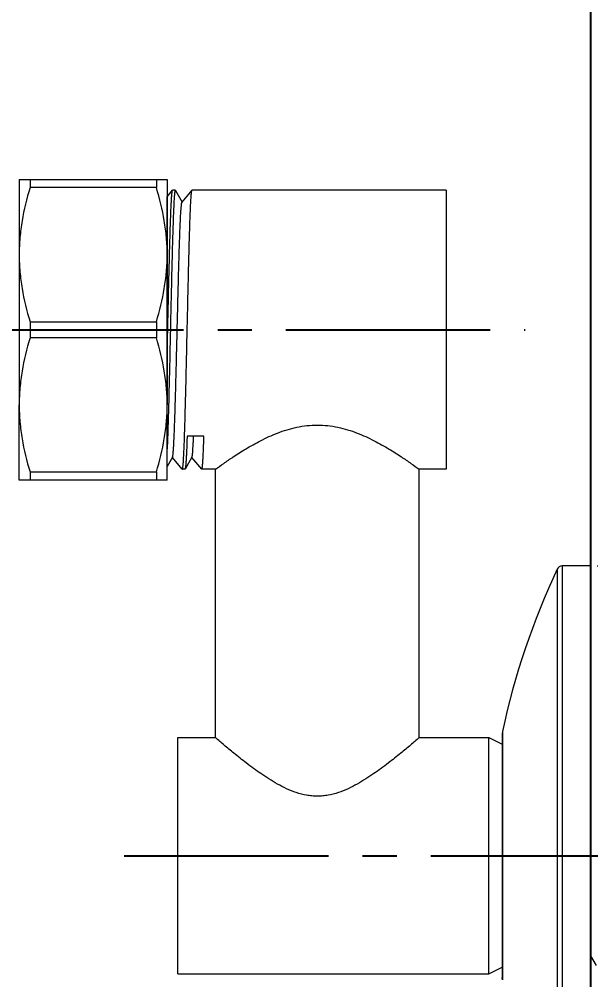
# Model space of a CAD drawing. Extents: x 9631 to 10472, y -18721 to -18126.
# Drawn here: x 10299.2 to 10352.5, y -18567 to -18477.5 of the extents above; entities that cross this region are included whole.
import ezdxf

# ---------------------------------------------------------------- set-up
doc = ezdxf.new("R2010")
doc.units = 0
doc.header["$MEASUREMENT"] = 0
doc.linetypes.add('CENTER2', pattern=[28.575, 19.05, -3.175, 3.175, -3.175])
doc.layers.get('0').update_dxf_attribs({"linetype": 'CONTINUOUS', "lineweight": 13})
doc.layers.get('Defpoints').update_dxf_attribs({"linetype": 'CONTINUOUS'})
doc.layers.add('5', color=3, linetype='CONTINUOUS', lineweight=9)
doc.layers.add('CENTER', color=1, linetype='CENTER2')
doc.layers.add('벽', color=2, linetype='CONTINUOUS')
doc.styles.get("Standard").update_dxf_attribs({"font": 'arial.ttf'})
doc.dimstyles.new('A4', dxfattribs={"dimtxt": 4, "dimasz": 3.5, "dimexe": 0.7, "dimexo": 0.625, "dimgap": 0.5, "dimtad": 1, "dimdec": 1, "dimdsep": 46, "dimtxsty": 'Standard', "dimcen": 2.5, "dimclrd": 5, "dimclre": 5, "dimclrt": 7, "dimadec": 3, "dimazin": 2, "dimtfac": 1, "dimtdec": 1, "dimtmove": 0, "dimatfit": 3, "dimfxl": 1.25, "dimarcsym": 0})

# ---------------------------------------------------------------- blocks, each defined once
blk = doc.blocks.new('*D79')
at = {"layer": '5', "color": 3, "lineweight": -2, "transparency": 16777216}
for p, q in [((10353.078, -18528.487), (10387.612, -18528.487)), ((10386.912, -18534.487), (10386.912, -18550.256)), ((10386.912, -18576.487), (10386.912, -18560.718)), ((10353.078, -18582.487), (10387.612, -18582.487))]:
    blk.add_line(p, q, dxfattribs=at)
at = {"layer": '5', "color": 3, "transparency": 16777216}
for points in [[(10385.912, -18534.487), (10387.912, -18534.487), (10386.912, -18528.487)], [(10385.912, -18576.487), (10387.912, -18576.487), (10386.912, -18582.487)]]:
    blk.add_solid(points, dxfattribs=at)
at = {"layer": 'Defpoints', "color": 0, "transparency": 16777216}
for p in [(10352.453, -18528.487), (10352.453, -18582.487), (10386.912, -18582.487)]:
    blk.add_point(p, dxfattribs=at)
at = {"layer": '5', "color": 4, "transparency": 16777216, "insert": (10386.912, -18555.487), "char_height": 6, "attachment_point": 5}
blk.add_mtext('%%C54', dxfattribs=at)
blk = doc.blocks.new('*D89')
at = {"layer": '5', "color": 3, "lineweight": -2, "transparency": 16777216}
for p, q in [((10304.81, -18393.633), (10112.05, -18393.633)), ((10112.75, -18399.633), (10112.75, -18512.054)), ((10112.75, -18636.342), (10112.75, -18523.921)), ((10113.375, -18642.342), (10113.45, -18642.342))]:
    blk.add_line(p, q, dxfattribs=at)
at = {"layer": '5', "color": 3, "transparency": 16777216}
for points in [[(10111.75, -18399.633), (10113.75, -18399.633), (10112.75, -18393.633)], [(10111.75, -18636.342), (10113.75, -18636.342), (10112.75, -18642.342)]]:
    blk.add_solid(points, dxfattribs=at)
at = {"layer": 'Defpoints', "color": 0, "transparency": 16777216}
for p in [(10305.435, -18393.633), (10112.75, -18642.342), (10112.75, -18642.342)]:
    blk.add_point(p, dxfattribs=at)
at = {"layer": '5', "color": 4, "transparency": 16777216, "insert": (10112.75, -18517.987), "char_height": 6, "attachment_point": 5}
blk.add_mtext('(1600)', dxfattribs=at)
blk = doc.blocks.new('*D93')
at = {"layer": '5', "color": 3, "lineweight": -2, "transparency": 16777216}
for p, q in [((10151.953, -18490.834), (10151.953, -18627.859)), ((10352.453, -18583.112), (10352.453, -18627.859)), ((10157.953, -18627.159), (10240.006, -18627.159)), ((10346.453, -18627.159), (10264.4, -18627.159))]:
    blk.add_line(p, q, dxfattribs=at)
at = {"layer": '5', "color": 3, "transparency": 16777216}
for points in [[(10157.953, -18626.159), (10157.953, -18628.159), (10151.953, -18627.159)], [(10346.453, -18626.159), (10346.453, -18628.159), (10352.453, -18627.159)]]:
    blk.add_solid(points, dxfattribs=at)
at = {"layer": 'Defpoints', "color": 0, "transparency": 16777216}
for p in [(10151.953, -18490.209), (10352.453, -18582.487), (10352.453, -18627.159)]:
    blk.add_point(p, dxfattribs=at)
at = {"layer": '5', "color": 4, "transparency": 16777216, "insert": (10252.203, -18627.159), "char_height": 6, "attachment_point": 5}
blk.add_mtext('200.5', dxfattribs=at)
blk = doc.blocks.new('*D94')
at = {"layer": '5', "color": 3, "lineweight": -2, "transparency": 16777216}
for p, q in [((10166.104, -18565.194), (10166.104, -18610.885)), ((10352.453, -18596.912), (10352.453, -18610.885)), ((10172.104, -18610.185), (10247.437, -18610.185)), ((10346.453, -18610.185), (10271.12, -18610.185))]:
    blk.add_line(p, q, dxfattribs=at)
at = {"layer": '5', "color": 3, "transparency": 16777216}
for points in [[(10172.104, -18609.185), (10172.104, -18611.185), (10166.104, -18610.185)], [(10346.453, -18609.185), (10346.453, -18611.185), (10352.453, -18610.185)]]:
    blk.add_solid(points, dxfattribs=at)
at = {"layer": 'Defpoints', "color": 0, "transparency": 16777216}
for p in [(10166.104, -18564.569), (10352.453, -18596.287), (10352.453, -18610.185)]:
    blk.add_point(p, dxfattribs=at)
at = {"layer": '5', "color": 4, "transparency": 16777216, "insert": (10259.278, -18610.185), "char_height": 6, "attachment_point": 5}
blk.add_mtext('186.3', dxfattribs=at)

msp = doc.modelspace()

# ---------------------------------------------------------------- linework, layer by layer
at = {"linetype": 'Continuous', "lineweight": 18}
for p, q in [((10299.153, -18492.487), (10299.153, -18499.487)), ((10300.164, -18492.487), (10311.943, -18492.487)), ((10300.164, -18492.487), (10300.164, -18493.238)), ((10311.943, -18492.487), (10311.943, -18493.238)), ((10312.953, -18492.487), (10312.953, -18499.487)), ((10311.943, -18493.238), (10300.164, -18493.238)), ((10299.153, -18499.487), (10299.153, -18513.487)), ((10312.953, -18499.487), (10312.953, -18513.487)), ((10300.164, -18505.735), (10311.943, -18505.735)), ((10300.164, -18505.735), (10300.164, -18507.238)), ((10311.943, -18505.735), (10311.943, -18507.238)), ((10311.943, -18507.238), (10300.164, -18507.238)), ((10299.153, -18520.487), (10299.153, -18513.487)), ((10312.953, -18520.487), (10312.953, -18513.487)), ((10300.164, -18519.735), (10300.164, -18520.487)), ((10300.164, -18519.735), (10311.943, -18519.735)), ((10311.943, -18519.735), (10311.943, -18520.487)), ((10311.943, -18520.487), (10300.164, -18520.487))]:
    msp.add_line(p, q, dxfattribs=at)
at = {"linetype": 'Continuous'}
for p, q in [((10312.953, -18494.087), (10313.453, -18493.491)), ((10312.953, -18519.222), (10312.953, -18494.087)), ((10313.453, -18493.491), (10313.461, -18493.487)), ((10313.701, -18493.487), (10313.461, -18493.487)), ((10313.713, -18493.496), (10313.701, -18493.487)), ((10313.713, -18493.496), (10314.347, -18494.595)), ((10314.334, -18494.602), (10315.267, -18493.491)), ((10315.267, -18493.491), (10315.275, -18493.487)), ((10338.953, -18493.487), (10315.275, -18493.487)), ((10338.953, -18493.487), (10338.953, -18519.487)), ((10316.385, -18516.389), (10314.812, -18516.389)), ((10313.448, -18518.366), (10312.953, -18519.222)), ((10314.36, -18519.482), (10313.438, -18518.383)), ((10315.262, -18518.366), (10314.62, -18519.477)), ((10316.174, -18519.482), (10315.252, -18518.383)), ((10314.36, -18519.482), (10314.368, -18519.487)), ((10314.608, -18519.487), (10314.368, -18519.487)), ((10314.62, -18519.477), (10314.608, -18519.487)), ((10316.174, -18519.482), (10316.182, -18519.487)), ((10317.453, -18519.487), (10316.182, -18519.487)), ((10317.453, -18544.487), (10317.453, -18519.487)), ((10336.453, -18544.487), (10336.453, -18519.487)), ((10338.953, -18519.487), (10336.453, -18519.487)), ((10349.318, -18528.775), (10349.318, -18582.198)), ((10349.771, -18528.487), (10349.771, -18582.487)), ((10352.453, -18528.487), (10349.771, -18528.487)), ((10352.453, -18582.487), (10352.453, -18528.487)), ((10313.953, -18544.487), (10317.453, -18544.487)), ((10336.453, -18544.487), (10342.953, -18544.487)), ((10342.953, -18566.487), (10342.953, -18544.487)), ((10342.953, -18544.487), (10344.182, -18545.101)), ((10344.205, -18543.925), (10344.182, -18544.137)), ((10344.182, -18544.175), (10344.182, -18566.798)), ((10344.205, -18543.925), (10344.205, -18567.049)), ((10313.953, -18566.487), (10313.953, -18544.487)), ((10352.986, -18565.725), (10352.453, -18564.803)), ((10342.953, -18566.487), (10344.182, -18565.872)), ((10313.953, -18566.487), (10342.953, -18566.487)), ((10344.205, -18567.049), (10344.182, -18566.837))]:
    msp.add_line(p, q, dxfattribs=at)
for centre, radius, start, end in [((10414.182, -18559.102), 71.604, 154.94174, 167.76269), ((10349.771, -18528.987), 0.5, 90, 154.94174)]:
    msp.add_arc(centre, radius, start, end, dxfattribs=at)
at = {"linetype": 'Continuous', "lineweight": 18}
for points, knots in [([(10299.153, -18492.487), (10299.153, -18492.487), (10299.177, -18492.487), (10299.267, -18492.487), (10299.335, -18492.487), (10299.597, -18492.487), (10299.851, -18492.487), (10300.164, -18492.487)], [0, 0, 0, 0, 0.25, 0.25, 0.5, 0.5, 1, 1, 1, 1]), ([(10311.943, -18492.487), (10312.256, -18492.487), (10312.51, -18492.487), (10312.772, -18492.487), (10312.839, -18492.487), (10312.93, -18492.487), (10312.953, -18492.487), (10312.953, -18492.487)], [0, 0, 0, 0, 0.5, 0.5, 0.75, 0.75, 1, 1, 1, 1]), ([(10300.164, -18493.238), (10299.851, -18494.262), (10299.597, -18495.293), (10299.335, -18496.854), (10299.267, -18497.377), (10299.177, -18498.428), (10299.153, -18498.956), (10299.153, -18499.487)], [0, 0, 0, 0, 0.5, 0.5, 0.75, 0.75, 1, 1, 1, 1]), ([(10312.953, -18499.487), (10312.953, -18498.956), (10312.93, -18498.428), (10312.839, -18497.377), (10312.772, -18496.854), (10312.51, -18495.293), (10312.256, -18494.262), (10311.943, -18493.238)], [0, 0, 0, 0, 0.25, 0.25, 0.5, 0.5, 1, 1, 1, 1]), ([(10299.153, -18499.487), (10299.153, -18500.018), (10299.177, -18500.546), (10299.267, -18501.597), (10299.335, -18502.119), (10299.597, -18503.68), (10299.851, -18504.712), (10300.164, -18505.735)], [0, 0, 0, 0, 0.25, 0.25, 0.5, 0.5, 1, 1, 1, 1]), ([(10311.943, -18505.735), (10312.256, -18504.712), (10312.51, -18503.68), (10312.772, -18502.119), (10312.839, -18501.597), (10312.93, -18500.546), (10312.953, -18500.018), (10312.953, -18499.487)], [0, 0, 0, 0, 0.5, 0.5, 0.75, 0.75, 1, 1, 1, 1]), ([(10300.164, -18507.238), (10299.851, -18508.262), (10299.597, -18509.293), (10299.335, -18510.854), (10299.267, -18511.377), (10299.177, -18512.428), (10299.153, -18512.956), (10299.153, -18513.487)], [0, 0, 0, 0, 0.5, 0.5, 0.75, 0.75, 1, 1, 1, 1]), ([(10312.953, -18513.487), (10312.953, -18512.956), (10312.93, -18512.428), (10312.839, -18511.377), (10312.772, -18510.854), (10312.51, -18509.293), (10312.256, -18508.262), (10311.943, -18507.238)], [0, 0, 0, 0, 0.25, 0.25, 0.5, 0.5, 1, 1, 1, 1]), ([(10299.153, -18513.487), (10299.153, -18514.018), (10299.177, -18514.546), (10299.267, -18515.597), (10299.335, -18516.119), (10299.597, -18517.68), (10299.851, -18518.712), (10300.164, -18519.735)], [0, 0, 0, 0, 0.25, 0.25, 0.5, 0.5, 1, 1, 1, 1]), ([(10311.943, -18519.735), (10312.256, -18518.712), (10312.51, -18517.68), (10312.772, -18516.119), (10312.839, -18515.597), (10312.93, -18514.546), (10312.953, -18514.018), (10312.953, -18513.487)], [0, 0, 0, 0, 0.5, 0.5, 0.75, 0.75, 1, 1, 1, 1]), ([(10300.164, -18520.487), (10299.851, -18520.487), (10299.597, -18520.487), (10299.335, -18520.487), (10299.267, -18520.487), (10299.177, -18520.487), (10299.153, -18520.487), (10299.153, -18520.487)], [0, 0, 0, 0, 0.500157, 0.500157, 0.750236, 0.750236, 1, 1, 1, 1]), ([(10312.953, -18520.487), (10312.953, -18520.487), (10312.93, -18520.487), (10312.839, -18520.487), (10312.772, -18520.487), (10312.51, -18520.487), (10312.256, -18520.487), (10311.943, -18520.487)], [0, 0, 0, 0, 0.25, 0.25, 0.5, 0.5, 1, 1, 1, 1])]:
    msp.add_open_spline(points, degree=3, knots=knots, dxfattribs=at)
at = {"linetype": 'Continuous'}
for points, knots in [([(10313.007, -18506.487), (10313.026, -18505.655), (10313.062, -18504.024), (10313.108, -18502.013), (10313.146, -18500.472), (10313.174, -18499.394), (10313.201, -18498.382), (10313.229, -18497.445), (10313.256, -18496.592), (10313.284, -18495.832), (10313.311, -18495.17), (10313.335, -18494.684), (10313.355, -18494.349), (10313.368, -18494.14), (10313.382, -18493.96), (10313.396, -18493.808), (10313.409, -18493.687), (10313.423, -18493.595), (10313.434, -18493.536), (10313.445, -18493.505), (10313.45, -18493.495), (10313.453, -18493.491)], [0, 0, 0, 0, 0.191766, 0.3764, 0.463891, 0.547066, 0.625151, 0.69742, 0.763204, 0.821888, 0.872929, 0.915857, 0.93415, 0.950275, 0.964194, 0.975875, 0.985298, 0.992448, 0.997325, 0.998927, 1, 1, 1, 1]), ([(10313.701, -18493.487), (10313.699, -18493.487), (10313.692, -18493.492), (10313.682, -18493.513), (10313.67, -18493.559), (10313.657, -18493.637), (10313.643, -18493.747), (10313.629, -18493.886), (10313.615, -18494.056), (10313.601, -18494.256), (10313.587, -18494.486), (10313.573, -18494.744), (10313.554, -18495.145), (10313.529, -18495.712), (10313.501, -18496.47), (10313.473, -18497.324), (10313.445, -18498.266), (10313.417, -18499.287), (10313.389, -18500.378), (10313.351, -18501.94), (10313.304, -18503.983), (10313.267, -18505.641), (10313.248, -18506.487)], [0, 0, 0, 0, 0.000622, 0.001676, 0.005443, 0.01154, 0.019991, 0.030785, 0.043902, 0.059316, 0.076989, 0.096882, 0.118947, 0.169376, 0.227796, 0.293647, 0.366293, 0.445038, 0.529123, 0.617742, 0.805123, 1, 1, 1, 1]), ([(10314.821, -18506.487), (10314.84, -18505.655), (10314.876, -18504.024), (10314.922, -18502.013), (10314.96, -18500.472), (10314.988, -18499.394), (10315.015, -18498.382), (10315.043, -18497.445), (10315.07, -18496.592), (10315.098, -18495.832), (10315.125, -18495.17), (10315.149, -18494.684), (10315.169, -18494.349), (10315.182, -18494.14), (10315.196, -18493.96), (10315.21, -18493.808), (10315.223, -18493.687), (10315.237, -18493.595), (10315.248, -18493.536), (10315.259, -18493.505), (10315.264, -18493.495), (10315.267, -18493.491)], [0, 0, 0, 0, 0.191766, 0.376402, 0.463893, 0.547067, 0.625151, 0.697421, 0.763205, 0.82189, 0.872931, 0.915859, 0.934152, 0.950276, 0.964195, 0.975876, 0.985299, 0.992448, 0.997325, 0.998928, 1, 1, 1, 1]), ([(10313.448, -18518.366), (10313.455, -18518.354), (10313.465, -18518.319), (10313.478, -18518.254), (10313.491, -18518.162), (10313.505, -18518.043), (10313.518, -18517.898), (10313.538, -18517.652), (10313.562, -18517.281), (10313.589, -18516.762), (10313.616, -18516.149), (10313.643, -18515.447), (10313.671, -18514.662), (10313.698, -18513.802), (10313.736, -18512.529), (10313.782, -18510.813), (10313.837, -18508.651), (10313.891, -18506.41), (10313.945, -18504.171), (10313.992, -18502.345), (10314.029, -18500.947), (10314.056, -18499.968), (10314.084, -18499.05), (10314.111, -18498.2), (10314.139, -18497.426), (10314.166, -18496.735), (10314.194, -18496.135), (10314.217, -18495.693), (10314.237, -18495.388), (10314.25, -18495.198), (10314.264, -18495.033), (10314.278, -18494.895), (10314.291, -18494.783), (10314.304, -18494.699), (10314.316, -18494.645), (10314.326, -18494.616), (10314.331, -18494.606), (10314.334, -18494.602)], [0, 0, 0, 0, 0.001686, 0.004474, 0.008384, 0.013415, 0.019558, 0.026802, 0.044526, 0.066431, 0.092316, 0.121947, 0.15505, 0.191323, 0.230433, 0.315701, 0.407727, 0.503133, 0.59842, 0.690089, 0.733508, 0.774779, 0.813522, 0.849381, 0.882028, 0.911162, 0.936517, 0.957862, 0.966967, 0.975001, 0.981947, 0.987787, 0.992512, 0.996116, 0.9986, 0.99943, 1, 1, 1, 1]), ([(10312.953, -18508.902), (10312.958, -18508.702), (10312.976, -18507.897), (10312.994, -18507.092), (10313.007, -18506.487)], [0, 0, 0, 0, 0.248122, 1, 1, 1, 1]), ([(10313.248, -18506.487), (10313.224, -18507.581), (10313.177, -18509.698), (10313.106, -18512.701), (10313.035, -18515.302), (10312.983, -18516.879), (10312.953, -18517.57)], [0, 0, 0, 0, 0.296087, 0.572996, 0.812807, 1, 1, 1, 1]), ([(10314.368, -18519.487), (10314.37, -18519.487), (10314.377, -18519.482), (10314.387, -18519.461), (10314.399, -18519.414), (10314.412, -18519.336), (10314.426, -18519.227), (10314.44, -18519.087), (10314.454, -18518.917), (10314.468, -18518.717), (10314.482, -18518.488), (10314.496, -18518.229), (10314.516, -18517.829), (10314.54, -18517.261), (10314.568, -18516.504), (10314.596, -18515.65), (10314.624, -18514.707), (10314.652, -18513.686), (10314.68, -18512.595), (10314.718, -18511.033), (10314.766, -18508.99), (10314.802, -18507.332), (10314.821, -18506.487)], [0, 0, 0, 0, 0.000622, 0.001676, 0.005443, 0.01154, 0.019991, 0.030785, 0.043903, 0.059317, 0.076991, 0.096883, 0.118948, 0.169377, 0.227797, 0.293647, 0.366293, 0.445038, 0.529124, 0.617744, 0.805124, 1, 1, 1, 1]), ([(10317.453, -18519.487), (10317.708, -18519.301), (10318.257, -18518.907), (10319.191, -18518.269), (10320.325, -18517.548), (10321.691, -18516.778), (10323.267, -18516.054), (10324.73, -18515.6), (10325.983, -18515.397), (10326.953, -18515.343), (10327.924, -18515.397), (10329.176, -18515.6), (10330.64, -18516.054), (10332.216, -18516.778), (10333.581, -18517.548), (10334.716, -18518.269), (10335.65, -18518.907), (10336.198, -18519.301), (10336.453, -18519.487)], [0, 0, 0, 0, 0.04496, 0.096206, 0.161207, 0.236479, 0.319425, 0.407999, 0.453768, 0.5, 0.546232, 0.592001, 0.680575, 0.763521, 0.838793, 0.903794, 0.95504, 1, 1, 1, 1]), ([(10314.812, -18516.389), (10314.804, -18516.611), (10314.789, -18517.031), (10314.766, -18517.623), (10314.742, -18518.137), (10314.718, -18518.571), (10314.698, -18518.881), (10314.681, -18519.086), (10314.669, -18519.207), (10314.657, -18519.306), (10314.646, -18519.383), (10314.634, -18519.438), (10314.625, -18519.467), (10314.62, -18519.477)], [0, 0, 0, 0, 0.215269, 0.406999, 0.573701, 0.714281, 0.827811, 0.874179, 0.913516, 0.945772, 0.970911, 0.988941, 1, 1, 1, 1]), ([(10315.262, -18518.366), (10315.266, -18518.358), (10315.273, -18518.338), (10315.283, -18518.3), (10315.292, -18518.249), (10315.306, -18518.155), (10315.323, -18518.003), (10315.342, -18517.782), (10315.361, -18517.509), (10315.381, -18517.185), (10315.4, -18516.812), (10315.412, -18516.548), (10315.418, -18516.407)], [0, 0, 0, 0, 0.013035, 0.032635, 0.058959, 0.092038, 0.178415, 0.291545, 0.430925, 0.595954, 0.785912, 1, 1, 1, 1]), ([(10316.182, -18519.487), (10316.184, -18519.487), (10316.19, -18519.483), (10316.199, -18519.466), (10316.21, -18519.428), (10316.222, -18519.365), (10316.234, -18519.277), (10316.246, -18519.165), (10316.259, -18519.027), (10316.272, -18518.866), (10316.289, -18518.602), (10316.311, -18518.215), (10316.336, -18517.683), (10316.361, -18517.064), (10316.377, -18516.623), (10316.385, -18516.389)], [0, 0, 0, 0, 0.002281, 0.005945, 0.018762, 0.039389, 0.067941, 0.104405, 0.148734, 0.200863, 0.260694, 0.402981, 0.574541, 0.774115, 1, 1, 1, 1]), ([(10336.453, -18544.487), (10336.186, -18544.718), (10335.616, -18545.204), (10334.662, -18545.997), (10333.528, -18546.898), (10332.438, -18547.7), (10331.464, -18548.347), (10330.668, -18548.824), (10329.82, -18549.26), (10328.915, -18549.627), (10328.116, -18549.837), (10327.456, -18549.926), (10326.953, -18549.949), (10326.451, -18549.926), (10325.791, -18549.837), (10324.991, -18549.627), (10324.086, -18549.26), (10323.238, -18548.824), (10322.443, -18548.347), (10321.468, -18547.7), (10320.379, -18546.898), (10319.245, -18545.997), (10318.29, -18545.204), (10317.721, -18544.718), (10317.453, -18544.487)], [0, 0, 0, 0, 0.04753, 0.100639, 0.166818, 0.242187, 0.282434, 0.324038, 0.366795, 0.410524, 0.455017, 0.477477, 0.5, 0.522523, 0.544983, 0.589476, 0.633206, 0.675963, 0.717566, 0.757813, 0.833182, 0.899361, 0.95247, 1, 1, 1, 1])]:
    msp.add_open_spline(points, degree=3, knots=knots, dxfattribs=at)
at = {"layer": 'CENTER'}
for p, q in [((10295.436, -18506.487), (10346.348, -18506.487)), ((10308.953, -18555.487), (10376.648, -18555.487))]:
    msp.add_line(p, q, dxfattribs=at)
at = {"layer": '벽'}
msp.add_line((10352.453, -18642.342), (10352.453, -18179.611), dxfattribs=at)

# ---------------------------------------------------------------- dimensions: what is measured, and where the dimension line sits
at = {"layer": '5'}
for base, p1, p2, text, override, picture, middle in [((10112.75, -18642.342), (10305.435, -18393.633), (10112.75, -18642.342), '(1600)', {"dimtxt": 6, "dimasz": 6, "dimgap": 2, "dimtad": 0, "dimtih": 1, "dimclrd": 3, "dimclre": 3, "dimclrt": 4}, '*D89', (10112.75, -18517.987)), ((10386.912, -18582.487), (10352.453, -18528.487), (10352.453, -18582.487), '%%C<>', {"dimtxt": 6, "dimasz": 6, "dimgap": 2, "dimtih": 1, "dimclrd": 3, "dimclre": 3, "dimclrt": 4, "dimtmove": 2}, '*D79', (10386.912, -18555.487))]:
    dim = msp.add_linear_dim(base=base, p1=p1, p2=p2, angle=90, text=text, dimstyle='A4', override=override, dxfattribs=at)
    dim.commit()
    dim.dimension.update_dxf_attribs({"geometry": picture, "text_midpoint": middle})
for base, p1, p2, picture, middle in [((10352.453, -18627.159), (10151.953, -18490.209), (10352.453, -18582.487), '*D93', (10252.203, -18627.159)), ((10352.453, -18610.185), (10166.104, -18564.569), (10352.453, -18596.287), '*D94', (10259.278, -18610.185))]:
    dim = msp.add_linear_dim(base=base, p1=p1, p2=p2, dimstyle='A4', override={"dimtxt": 6, "dimasz": 6, "dimgap": 2, "dimtad": 0, "dimtih": 1, "dimclrd": 3, "dimclre": 3, "dimclrt": 4}, dxfattribs=at)
    dim.commit()
    dim.dimension.update_dxf_attribs({"geometry": picture, "text_midpoint": middle})

doc.saveas('drawing.dxf')
